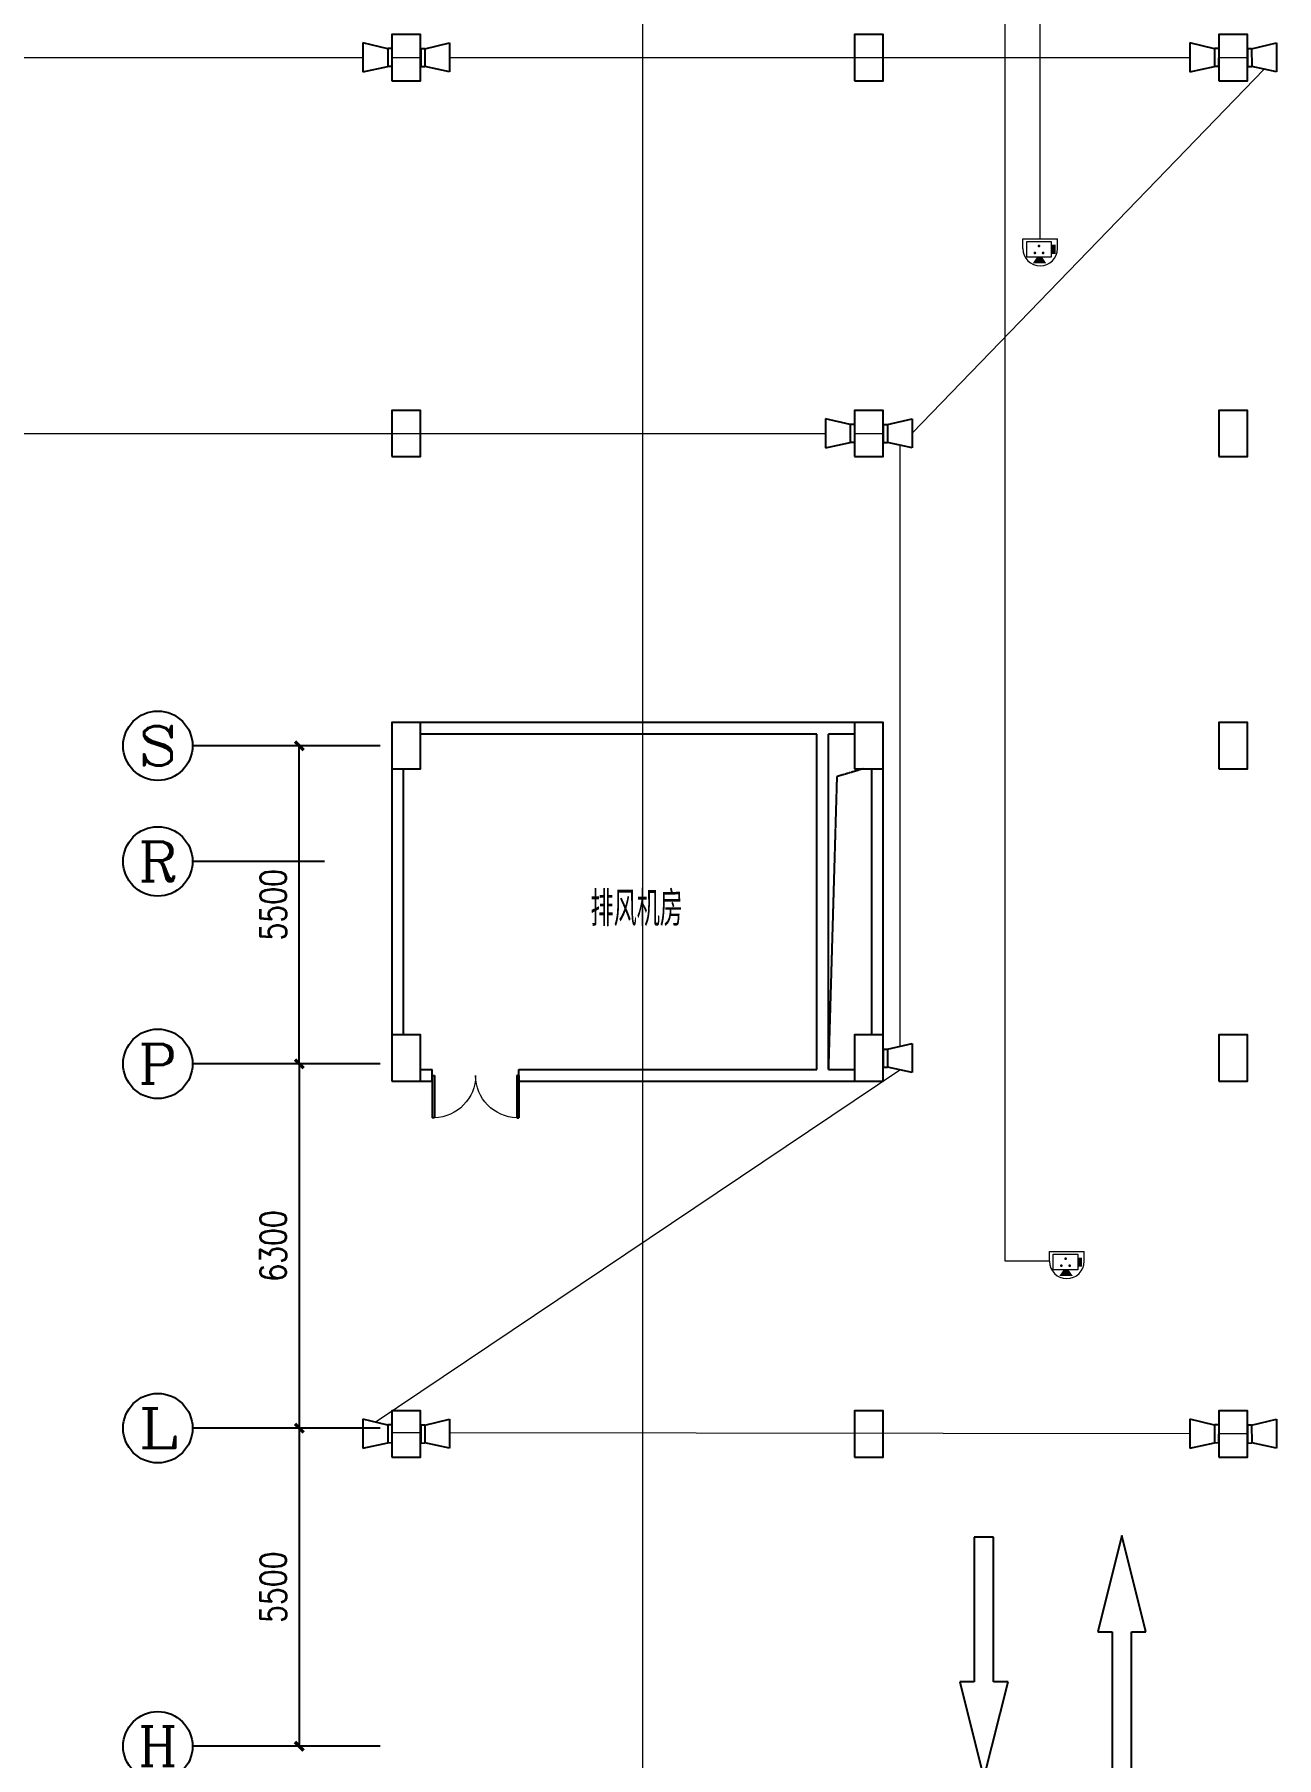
# Model space of a CAD drawing. Extents: x -781653 to 929899, y -295171 to 30012.
# Drawn here: x 304525 to 326004, y -184501 to -154705 of the extents above; entities that cross this region are included whole.
import ezdxf
from ezdxf.enums import TextEntityAlignment as Align

# ---------------------------------------------------------------- set-up
doc = ezdxf.new("R2010")
doc.units = 0
doc.header["$LTSCALE"] = 10
doc.header["$MEASUREMENT"] = 0
doc.linetypes.add('CENTER', pattern=[2, 1.25, -0.25, 0.25, -0.25])
doc.linetypes.add('DASH', pattern=[0.35, 0.25, -0.1])
doc.layers.get('0').update_dxf_attribs({"linetype": 'CONTINUOUS'})
doc.layers.get('Defpoints').update_dxf_attribs({"linetype": 'CONTINUOUS'})
for name, color, linetype in [('A-STAIRS', 9, 'CONTINUOUS'), ('AXIS', 3, 'CONTINUOUS'), ('AXIS_TEXT', 7, 'CONTINUOUS'), ('COLUMN', 1, 'CONTINUOUS'), ('DOTE', 8, 'CENTER'), ('PUB_DIM', 3, 'CONTINUOUS'), ('RD-equip', 3, 'CONTINUOUS'), ('TEXT', 7, 'CONTINUOUS'), ('wall', 8, 'CONTINUOUS'), ('WINDOW', 4, 'CONTINUOUS'), ('结构墙', 1, 'CONTINUOUS'), ('行车方向', 4, 'CONTINUOUS'), ('行车线', 207, 'CONTINUOUS')]:
    doc.layers.add(name, color=color, linetype=linetype)
doc.layers.add('RD-line', color=2, linetype='CONTINUOUS', lineweight=0)
doc.layers.get('DOTE').off()
doc.styles.add('_TCH_AXIS', font='COMPLEX', dxfattribs={"bigfont": 'GBCBIG'})
doc.styles.add('_TEL_DIM', font='SIMPLEX', dxfattribs={"width": 0.8, "height": 3.5, "bigfont": 'HZTXT'})
doc.styles.add('COMPLEX', font='COMPLEX')
doc.styles.add('DIM_FONT', font='SIMPLEX', dxfattribs={"width": 0.8, "bigfont": 'HZTXT'})
doc.styles.add('FS2', font='tjromans.shx', dxfattribs={"width": 0.8, "bigfont": 'tjhztxt.shx'})
doc.linetypes.add('BRA', pattern='A,2.8,-0.1,["B",_TEL_DIM,S=0.07,R=0,X=0,Y=-0.12],-0.25', length=3.15)
doc.linetypes.add('CCTV', pattern='A,2.8,-0.1,["V",_TEL_DIM,S=0.07,R=0,X=0,Y=-0.12],-0.25', length=3.15)
doc.dimstyles.new('DIMN300', dxfattribs={"dimscale": 3, "dimtxt": 300, "dimasz": 100, "dimexe": 250, "dimexo": 300, "dimgap": 150, "dimtad": 1, "dimdec": 0, "dimzin": 0, "dimdsep": 46, "dimtxsty": 'DIM_FONT', "dimblk": 'ARCHTICK', "dimcen": 0.09, "dimclrt": 7, "dimazin": 2, "dimtfac": 1, "dimtdec": 0, "dimtix": 1, "dimtmove": 2, "dimatfit": 3, "dimfxl": 0, "dimtolj": 1, "dimtzin": 0, "dimarcsym": 0})

# ---------------------------------------------------------------- blocks, each defined once
blk = doc.blocks.new('A$C1C157CE4')
at = {"layer": '行车线', "linetype": 'DASH', "ltscale": 3000}
for points in [[(4167, 2967), (1667, 2967), (1667, 3217), (0, 2800), (1667, 2383), (1667, 2633), (4167, 2633)], [(2531, 833), (2531, 583), (31, 583), (31, 250), (2531, 250), (2531, 0), (4198, 417)]]:
    blk.add_lwpolyline(points, close=True, dxfattribs=at)
blk = doc.blocks.new('A$C0FE76EBE')
at = {"layer": 'COLUMN'}
for points in [[(-116487, 30647), (-115987, 30647), (-115987, 31447), (-116487, 31447)], [(-108487, 30647), (-107987, 30647), (-107987, 31447), (-108487, 31447)], [(-102187, 30647), (-101687, 30647), (-101687, 31447), (-102187, 31447)], [(-116487, 24147), (-115987, 24147), (-115987, 24947), (-116487, 24947)], [(-108487, 24147), (-107987, 24147), (-107987, 24947), (-108487, 24947)], [(-102187, 24147), (-101687, 24147), (-101687, 24947), (-102187, 24947)], [(-116487, 18747), (-115987, 18747), (-115987, 19547), (-116487, 19547)], [(-108487, 18747), (-107987, 18747), (-107987, 19547), (-108487, 19547)], [(-102187, 18747), (-101687, 18747), (-101687, 19547), (-102187, 19547)], [(-116487, 13347), (-115987, 13347), (-115987, 14147), (-116487, 14147)], [(-108487, 13347), (-107987, 13347), (-107987, 14147), (-108487, 14147)], [(-102187, 13347), (-101687, 13347), (-101687, 14147), (-102187, 14147)], [(-116487, 6847), (-115987, 6847), (-115987, 7647), (-116487, 7647)], [(-108487, 6847), (-107987, 6847), (-107987, 7647), (-108487, 7647)], [(-102187, 6847), (-101687, 6847), (-101687, 7647), (-102187, 7647)]]:
    blk.add_lwpolyline(points, close=True, dxfattribs=at)
blk = doc.blocks.new('_ArchTick')
at = {"color": 0, "linetype": 'ByBlock', "const_width": 0.4}
blk.add_lwpolyline([(-0.5, -0.5), (0.5, 0.5)], dxfattribs=at)
blk = doc.blocks.new('*D139')
at = {"layer": 'Defpoints', "color": 0}
for p in [(135864, 63141), (134015, 57641), (135864, 57641)]:
    blk.add_point(p, dxfattribs=at)
at = {"layer": 'PUB_DIM', "color": 0, "lineweight": -2}
for p, q in [((135414, 63141), (133640, 63141)), ((134015, 63141), (134015, 57641)), ((135414, 57641), (133640, 57641))]:
    blk.add_line(p, q, dxfattribs=at)
at = {"layer": 'PUB_DIM', "color": 0, "lineweight": -2, "xscale": 150, "yscale": 150, "zscale": 150}
for p, rotation in [((134015, 63141), 90), ((134015, 57641), 270)]:
    blk.add_blockref('_ArchTick', p, dxfattribs=dict(at, rotation=rotation))
at = {"layer": 'PUB_DIM', "color": 7, "insert": (133565, 60391), "char_height": 450, "attachment_point": 5, "rotation": 90, "style": 'DIM_FONT'}
blk.add_mtext('\\A1;5500', dxfattribs=at)
blk = doc.blocks.new('*D140')
at = {"layer": 'Defpoints', "color": 0}
for p in [(135864, 69441), (134015, 63141), (135864, 63141)]:
    blk.add_point(p, dxfattribs=at)
at = {"layer": 'PUB_DIM', "color": 0, "lineweight": -2}
for p, q in [((135414, 69441), (133640, 69441)), ((134015, 69441), (134015, 63141)), ((135414, 63141), (133640, 63141))]:
    blk.add_line(p, q, dxfattribs=at)
at = {"layer": 'PUB_DIM', "color": 0, "lineweight": -2, "xscale": 150, "yscale": 150, "zscale": 150}
for p, rotation in [((134015, 69441), 90), ((134015, 63141), 270)]:
    blk.add_blockref('_ArchTick', p, dxfattribs=dict(at, rotation=rotation))
at = {"layer": 'PUB_DIM', "color": 7, "insert": (133565, 66291), "char_height": 450, "attachment_point": 5, "rotation": 90, "style": 'DIM_FONT'}
blk.add_mtext('\\A1;6300', dxfattribs=at)
blk = doc.blocks.new('_AXISO')
blk.add_circle((0, 0), 0.5)
at = {"layer": 'AXIS_TEXT', "style": 'COMPLEX', "width": 1.041667}
blk.add_attdef('A', text='', height=0.56, dxfattribs=at).set_placement((-0.25, -0.28), (0.25, -0.28), align=Align.FIT)
blk = doc.blocks.new('*D147')
at = {"layer": 'Defpoints', "color": 0}
for p in [(134015, 74941), (135864, 74941), (135864, 69441)]:
    blk.add_point(p, dxfattribs=at)
at = {"layer": 'PUB_DIM', "color": 0, "lineweight": -2}
for p, q in [((135414, 74941), (133640, 74941)), ((134015, 69441), (134015, 74941)), ((135414, 69441), (133640, 69441))]:
    blk.add_line(p, q, dxfattribs=at)
at = {"layer": 'PUB_DIM', "color": 0, "lineweight": -2, "xscale": 150, "yscale": 150, "zscale": 150}
for p, rotation in [((134015, 74941), 90), ((134015, 69441), 270)]:
    blk.add_blockref('_ArchTick', p, dxfattribs=dict(at, rotation=rotation))
at = {"layer": 'PUB_DIM', "color": 7, "insert": (133565, 72191), "char_height": 450, "attachment_point": 5, "rotation": 90, "style": 'DIM_FONT'}
blk.add_mtext('\\A1;5500', dxfattribs=at)
blk = doc.blocks.new('$DorLib2D$00000002')
for p, q in [((-0.5, 0), (-0.5, 0.4875)), ((-0.475, 0.4875), (-0.5, 0.4875)), ((-0.475, 0), (-0.475, 0.4875)), ((0.475, 0), (0.475, 0.4875)), ((0.475, 0.4875), (0.5, 0.4875)), ((0.5, 0), (0.5, 0.4875)), ((-0.5, 0), (-0.475, 0)), ((0.5, 0), (0.475, 0))]:
    blk.add_line(p, q)
at = {"lineweight": 13}
for centre, start, end in [((-0.4875, 0), 0, 88.53072), ((0.4875, 0), 91.46928, 180)]:
    blk.add_arc(centre, 0.4875, start, end, dxfattribs=at)
blk = doc.blocks.new('PCY07')
at = {"color": 0, "lineweight": -2}
for p, q in [((-321, 0), (-321, 182)), ((-321, 182), (321, 182)), ((-249, -161), (-249, 129)), ((-249, 129), (205, 129)), ((205, 129), (205, -161)), ((321, 0), (321, 182)), ((205, -161), (-249, -161))]:
    blk.add_line(p, q, dxfattribs=at)
at = {"color": 0, "lineweight": -2, "const_width": 25}
for points in [[(-34, 48, 1), (-9, 48, 1)], [(-111, -81, 1), (-86, -81, 1)], [(67, -81, -1), (42, -81, -1)]]:
    blk.add_lwpolyline(points, format="xyb", close=True, dxfattribs=at)
at = {"color": 0, "lineweight": -2, "const_width": 80}
blk.add_lwpolyline([(245, 69), (245, -100)], dxfattribs=at)
at = {"color": 0, "lineweight": -2}
blk.add_lwpolyline([(-12, -162, 100, 250, 0), (-12, -272, 250, 250, 0)], format="xyseb", dxfattribs=at)
blk.add_arc((0, 0), 321, 180, 0, dxfattribs=at)
blk = doc.blocks.new('adasdasdasd')
at = {"layer": 'RD-equip'}
for p, q in [((-151, 430), (-251, 0)), ((-154, 500), (-154, 430)), ((-154, 500), (159, 500)), ((-154, 430), (159, 430)), ((251, 0), (158, 430)), ((159, 500), (159, 430)), ((-251, 0), (251, 0))]:
    blk.add_line(p, q, dxfattribs=at)
blk = doc.blocks.new('A$C35934B5C')
at = {"layer": 'PUB_DIM'}
for p, q in [((134449.1, 74940.6), (132169, 74940.6)), ((134449.1, 72940.6), (132169, 72940.6)), ((134449.1, 69440.6), (132169, 69440.6)), ((134449.1, 63140.6), (132169, 63140.6)), ((134449.1, 57640.6), (132169, 57640.6))]:
    blk.add_line(p, q, dxfattribs=at)
at = {"layer": 'AXIS', "linetype": 'ByBlock'}
ref = blk.add_blockref('_AXISO', (131569, 74940.6), dxfattribs=dict(at, xscale=1200, yscale=1200, zscale=1200))
ref.add_attrib('A', 'S', dxfattribs={"layer": 'AXIS_TEXT', "linetype": 'ByBlock', "height": 678.8, "style": '_TCH_AXIS', "width": 1.5}).set_placement((131229.6, 74601.2), (131908.4, 74601.2), align=Align.FIT)
ref = blk.add_blockref('_AXISO', (131569, 72940.6), dxfattribs=dict(at, xscale=1200, yscale=1200, zscale=1200))
ref.add_attrib('A', 'R', dxfattribs={"layer": 'AXIS_TEXT', "linetype": 'ByBlock', "height": 678.8, "style": '_TCH_AXIS', "width": 1.166667}).set_placement((131229.6, 72601.2), (131908.4, 72601.2), align=Align.FIT)
ref = blk.add_blockref('_AXISO', (131569, 69440.6), dxfattribs=dict(at, xscale=1200, yscale=1200, zscale=1200))
ref.add_attrib('A', 'P', dxfattribs={"layer": 'AXIS_TEXT', "linetype": 'ByBlock', "height": 678.8, "style": '_TCH_AXIS', "width": 1.235294}).set_placement((131229.6, 69101.2), (131908.4, 69101.2), align=Align.FIT)
ref = blk.add_blockref('_AXISO', (131569, 63140.6), dxfattribs=dict(at, xscale=1200, yscale=1200, zscale=1200))
ref.add_attrib('A', 'L', dxfattribs={"layer": 'AXIS_TEXT', "linetype": 'ByBlock', "height": 678.8, "style": '_TCH_AXIS', "width": 1.4}).set_placement((131229.6, 62801.2), (131908.4, 62801.2), align=Align.FIT)
ref = blk.add_blockref('_AXISO', (131569, 57640.6), dxfattribs=dict(at, xscale=1200, yscale=1200, zscale=1200))
ref.add_attrib('A', 'H', dxfattribs={"layer": 'AXIS_TEXT', "linetype": 'ByBlock', "height": 678.8, "style": '_TCH_AXIS', "width": 1.05}).set_placement((131229.6, 57301.2), (131908.4, 57301.2), align=Align.FIT)
at = {"layer": 'PUB_DIM'}
for base, p1, p2, angle, picture, middle in [((134015.1, 74940.6), (135864.2, 69440.6), (135864.2, 74940.6), 270, '*D147', (133565.1, 72190.6)), ((134015.1, 63140.6), (135864.2, 69440.6), (135864.2, 63140.6), 90, '*D140', (133565.1, 66290.6)), ((134015.1, 57640.6), (135864.2, 63140.6), (135864.2, 57640.6), 90, '*D139', (133565.1, 60390.6))]:
    dim = blk.add_linear_dim(base=base, p1=p1, p2=p2, angle=angle, dimstyle='DIMN300', override={"dimscale": 1.5}, dxfattribs=at)
    dim.commit()
    dim.dimension.update_dxf_attribs({"geometry": picture, "text_midpoint": middle})

msp = doc.modelspace()

# ---------------------------------------------------------------- linework, layer by layer
at = {"layer": 'A-STAIRS', "linetype": 'DASH'}
msp.add_lwpolyline([(318853.8, -167405.1), (318400.3, -167539.1), (318253.8, -172605.1)], dxfattribs=at)
at = {"layer": 'RD-line', "linetype": 'CCTV', "ltscale": 0.8}
for p, q in [((315041, -138821.7), (315041, -194681.3)), ((321312.2, -175919.4), (321312.2, -139403.3)), ((321917.4, -158237.2), (321917.4, -139403.3))]:
    msp.add_line(p, q, dxfattribs=at)
at = {"layer": 'RD-line', "linetype": 'BRA', "ltscale": 0.8}
for p, q in [((295704, -155105.1), (310203.5, -155105.1)), ((310703.8, -155105.1), (311203.8, -155105.1)), ((311704, -155105.1), (324503.5, -155105.1)), ((325003.8, -155105.1), (325503.8, -155105.1)), ((319704, -161602), (325789.1, -155306.6)), ((303704, -161605.1), (318203.5, -161605.1)), ((318703.8, -161605.1), (319203.8, -161605.1)), ((319489.1, -161806.6), (319488.6, -172201.2)), ((310418.9, -178701.2), (319489.1, -172606.6)), ((311203.7, -178885.3), (310703.8, -178884.6)), ((324503.5, -178903.8), (311704, -178886)), ((325503.8, -178905.1), (325003.8, -178904.5))]:
    msp.add_line(p, q, dxfattribs=at)
at = {"layer": 'RD-line'}
msp.add_line((322076.4, -175919.4), (321312.2, -175919.4), dxfattribs=at)
at = {"layer": 'wall'}
for p, q in [((318703.8, -166605.1), (311203.8, -166605.1)), ((318053.8, -166805.1), (311203.8, -166805.1)), ((318053.8, -172605.1), (318053.8, -166805.1)), ((318703.8, -166805.1), (318253.8, -166805.1)), ((318253.8, -172605.1), (318253.8, -166805.1)), ((310703.8, -167405.1), (310703.8, -172005.1)), ((310903.8, -167405.1), (310903.8, -172005.1)), ((319003.8, -172005.1), (319003.8, -167405.1)), ((319203.8, -172005.1), (319203.8, -167405.1)), ((311203.8, -172605.1), (311403.8, -172605.1)), ((311203.8, -172805.1), (311403.8, -172805.1)), ((312903.8, -172605.1), (318053.8, -172605.1)), ((312903.8, -172805.1), (318703.8, -172805.1)), ((318253.8, -172605.1), (318703.8, -172605.1))]:
    msp.add_line(p, q, dxfattribs=at)
at = {"layer": 'wall', "linetype": 'ByBlock'}
for p, q in [((311403.8, -172805.1), (311403.8, -172605.1)), ((312903.8, -172805.1), (312903.8, -172605.1))]:
    msp.add_line(p, q, dxfattribs=at)

# ---------------------------------------------------------------- block references
at = {"layer": 'DOTE', "color": 3}
msp.add_blockref('A$C35934B5C', (175089.6, -241945.8), dxfattribs=at)
at = {"layer": 'RD-equip', "rotation": 269.9204302749589}
for p in [(310203.5, -155102), (324503.5, -155102), (318203.5, -161602), (310203.5, -178902), (324503.5, -178902)]:
    msp.add_blockref('adasdasdasd', p, dxfattribs=at)
at = {"layer": 'RD-equip', "xscale": -1, "rotation": 90.0795697250411}
for p in [(311704, -155102), (326004, -155102), (319704, -161602), (319704, -172402), (311704, -178902), (326004, -178902)]:
    msp.add_blockref('adasdasdasd', p, dxfattribs=at)
at = {"layer": 'RD-equip', "color": 3, "lineweight": 0, "xscale": 0.9345000046305358, "yscale": 0.934500004601432, "zscale": 0.9345000046725}
for p in [(321917.4, -158407.1), (322376.2, -175919.4)]:
    msp.add_blockref('PCY07', p, dxfattribs=at)
at = {"layer": 'WINDOW', "linetype": 'ByBlock', "xscale": -1500, "yscale": 1500, "zscale": 1500, "rotation": 179.999999999727}
msp.add_blockref('$DorLib2D$00000002', (312153.8, -172706.3), dxfattribs=at)
at = {"layer": '结构墙'}
msp.add_blockref('A$C0FE76EBE', (427190.6, -186151.8), dxfattribs=at)
at = {"layer": '行车方向', "rotation": 90}
msp.add_blockref('A$C1C157CE4', (323744.1, -184858.8), dxfattribs=at)

# ---------------------------------------------------------------- texts
at = {"layer": 'TEXT', "style": 'FS2', "width": 0.7}
msp.add_text('排风机房', height=600, rotation=0.16112, dxfattribs=at).set_placement((314142.4, -170125.4))

doc.saveas('drawing.dxf')
